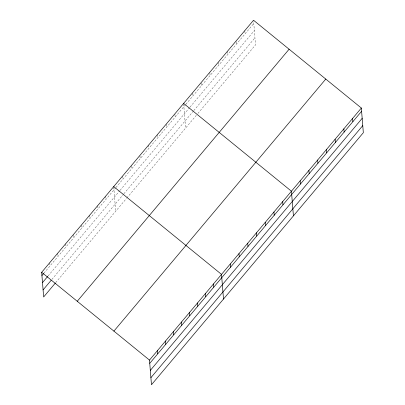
<?xml version="1.0" encoding="UTF-8"?>
<svg xmlns="http://www.w3.org/2000/svg" width="405" height="405" viewBox="0 0 405 405"><rect width="100%" height="100%" fill="white"/><g stroke="black" fill="none" stroke-linecap="round" stroke-linejoin="round"><path stroke-width="0.3" stroke-dasharray="2.02 1.52" d="M43.932 273.167L115.552 187.955M115.951 187.485L185.465 104.779M185.86 104.308L253.788 23.49M48.104 275.947L119.698 190.77M120.093 190.299L189.611 107.593M190.006 107.117L254.355 30.557M51.891 279.425L123.459 194.273M123.859 193.798L193.372 111.091M193.767 110.621L254.942 37.837M55.662 282.68L126.411 198.506M126.811 198.03L196.324 115.324M197.913 113.435L255.509 44.904L253.57 20.792M244.787 30.648L245.05 33.888M236.095 41.583L236.312 44.287M227.311 51.44L227.569 54.68M218.614 62.38L218.832 65.078M209.876 72.778L210.094 75.477M201.138 83.172L201.356 85.875M192.355 93.034L192.613 96.274M183.657 103.969L185.601 128.086M174.919 114.367L175.137 117.065M166.136 124.224L166.399 127.464M157.398 134.622L157.656 137.862M148.66 145.02L148.918 148.26M139.963 155.955L140.181 158.654M131.179 165.812L131.443 169.052M122.442 176.21L122.7 179.45M113.744 187.15L115.688 211.263M105.7 196.131L105.958 199.371M97.696 205.654L97.954 208.894M89.692 215.177L89.951 218.416M81.734 225.236L81.952 227.934M73.73 234.758L73.948 237.457M65.681 243.739L65.944 246.979M57.677 253.262L57.94 256.502M49.673 262.784L49.936 266.024"/><path stroke-width="0.61" d="M55.262 283.156L43.654 296.966L41.669 272.307L253.53 20.25L361.346 108.034L363.331 132.693L151.47 384.75L149.491 360.096L361.346 108.034M41.933 275.547L43.532 273.643M42.5 282.614L47.704 276.428M43.087 289.899L51.091 280.376M77.249 301.279L289.109 49.218M113.906 331.123L325.767 79.066M149.749 363.331L361.604 111.274M150.316 370.403L362.176 118.341M150.903 377.683L362.758 125.626M183.617 103.427L291.433 191.216L293.417 215.87M113.704 186.609L221.52 274.393L223.504 299.052M41.669 272.307L149.491 360.096M352.608 118.432L352.866 121.672M343.865 128.831L344.128 132.07M335.127 139.229L335.391 142.469M326.389 149.627L326.648 152.867M317.652 160.021L317.91 163.261M308.909 170.419L309.172 173.659M300.171 180.817L300.434 184.057M282.695 201.614L282.953 204.854M273.952 212.007L274.215 215.247M265.214 222.406L265.477 225.646M256.476 232.804L256.735 236.044M247.738 243.202L247.997 246.442M238.996 253.601L239.259 256.841M230.258 263.994L230.521 267.234M213.516 283.915L213.774 287.155M205.512 293.438L205.775 296.678M197.508 302.96L197.772 306.2M189.505 312.483L189.768 315.723M181.501 322.005L181.764 325.245M173.497 331.528L173.76 334.768M165.493 341.05L165.756 344.291M157.489 350.573L157.753 353.813"/></g></svg>
